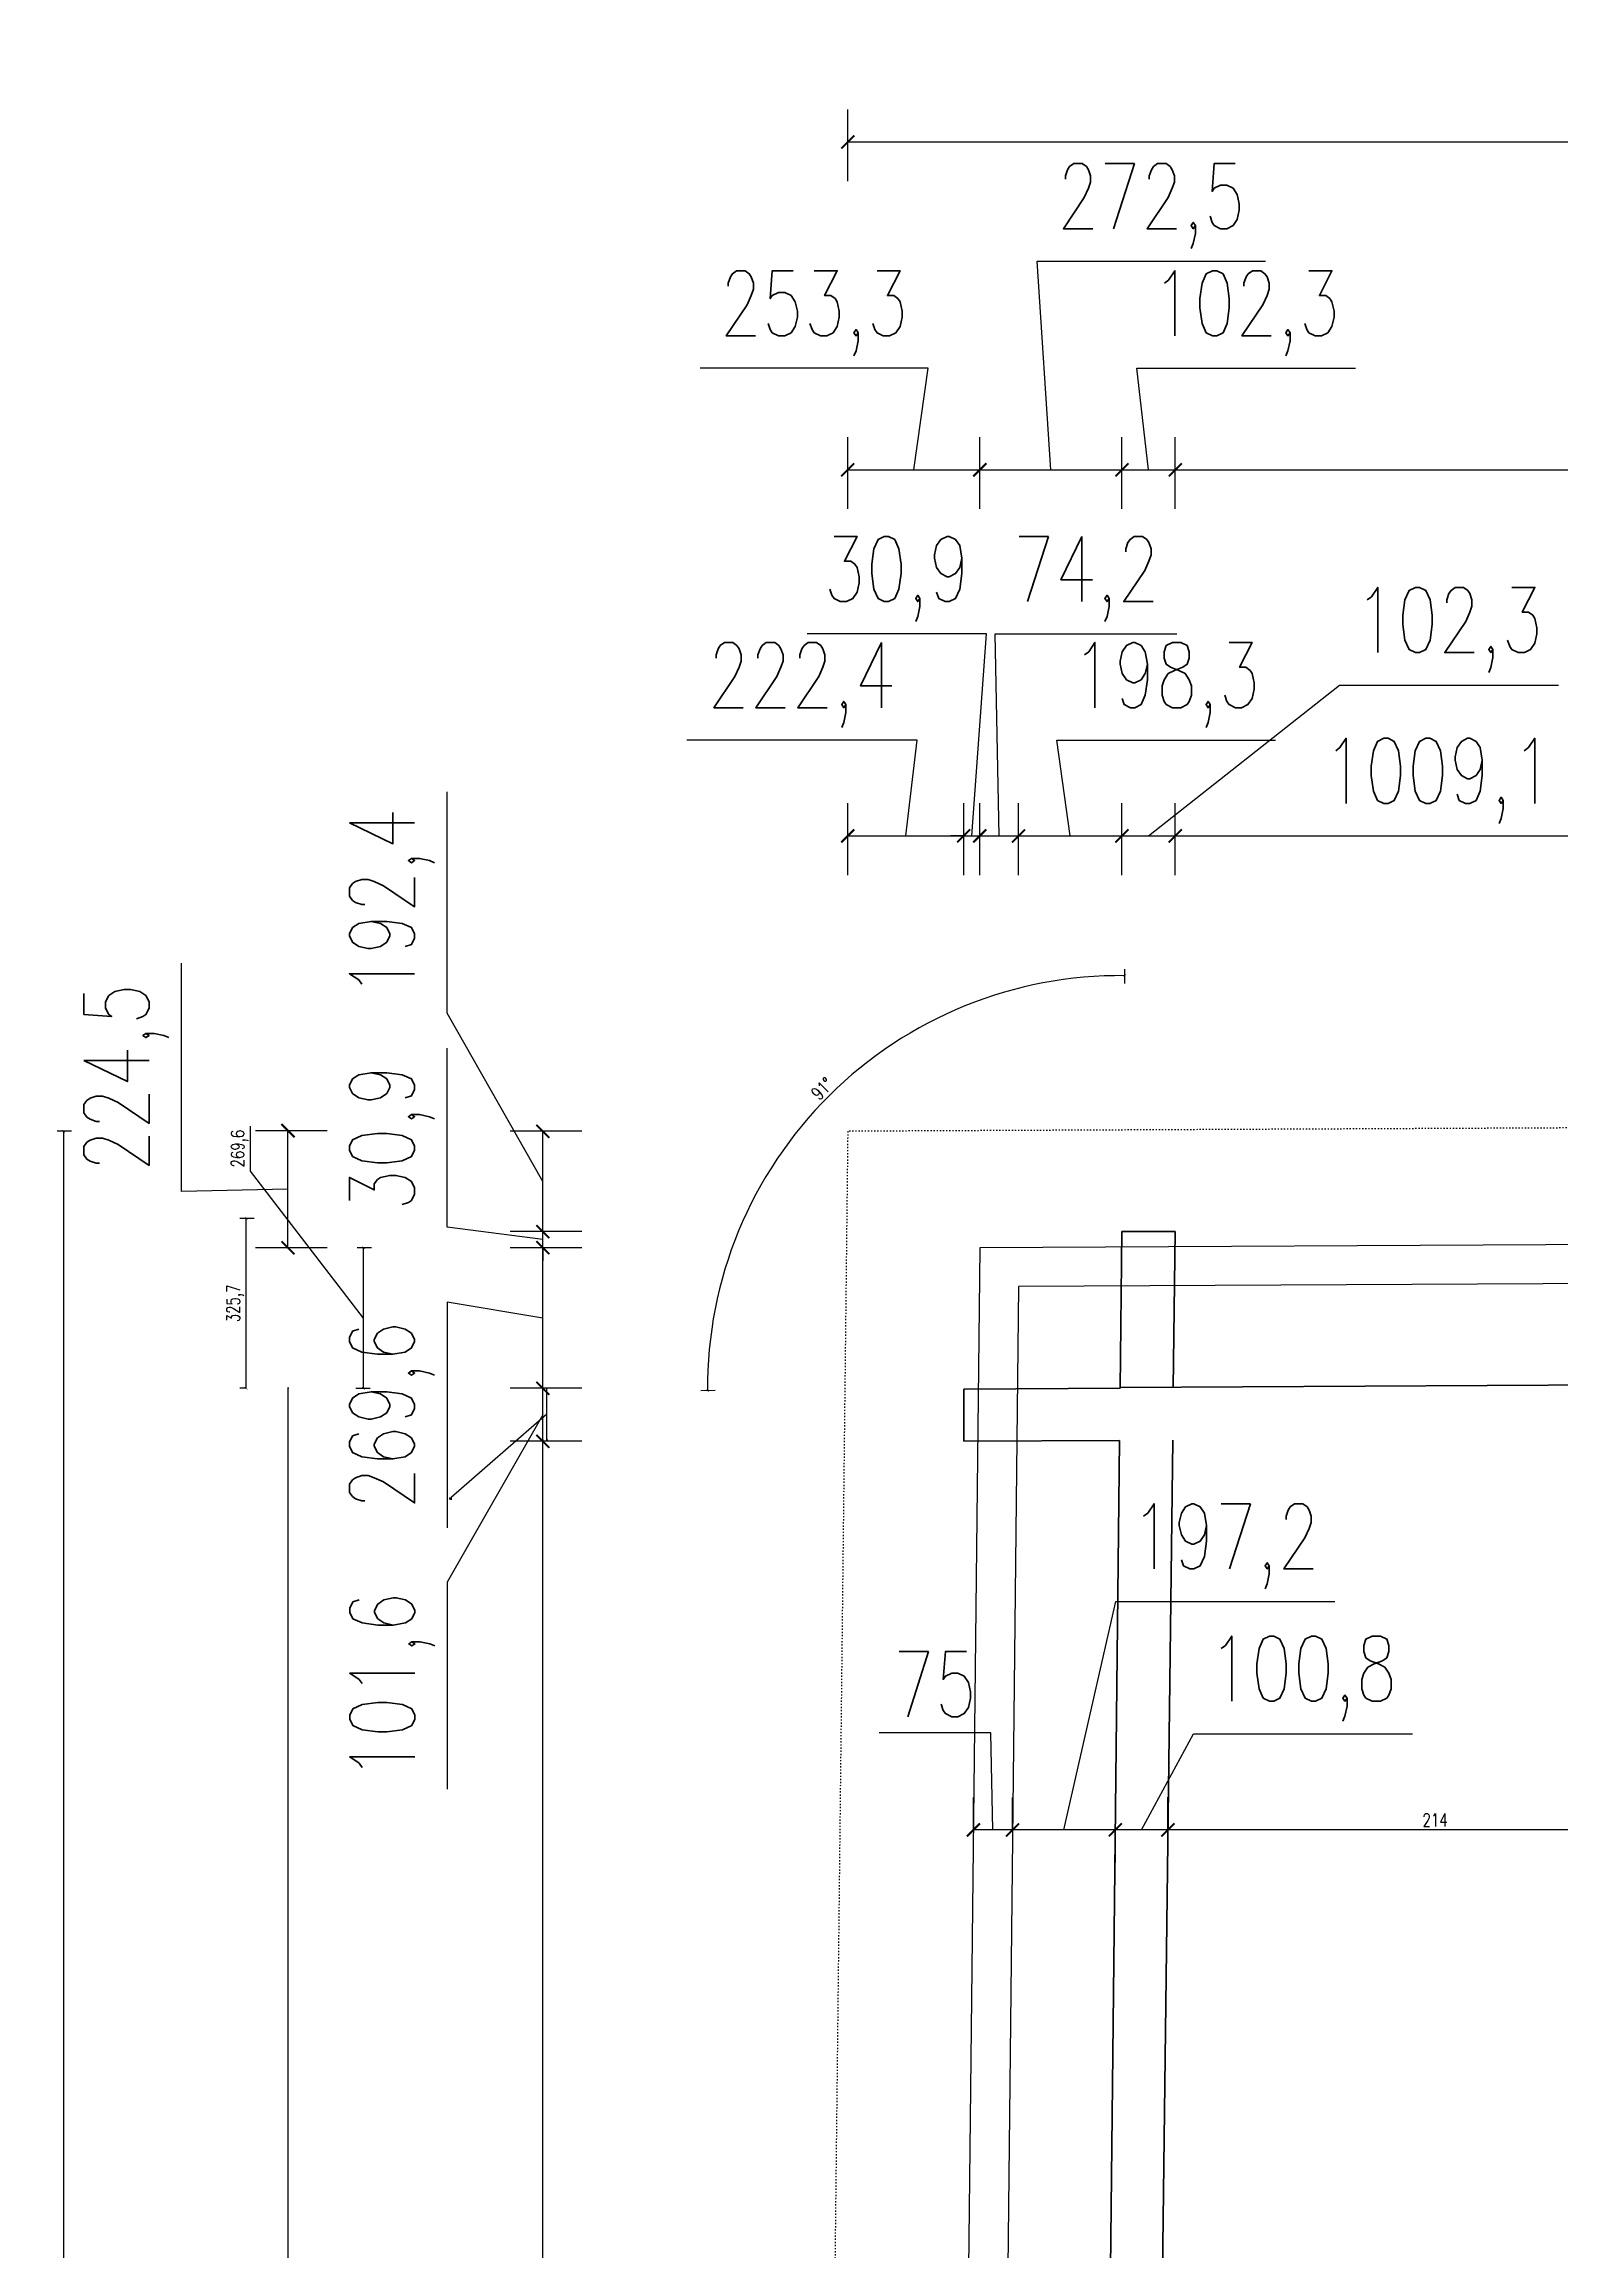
# Model space of a CAD drawing. Header units: millimetres. Extents: x -324080 to 120693, y -32448 to 53734.
# Drawn here: x -195125 to -192215, y -1411 to 2823 of the extents above; entities that cross this region are included whole.
import ezdxf

# ---------------------------------------------------------------- set-up
doc = ezdxf.new("R2010")
doc.units = ezdxf.units.MM
doc.linetypes.add('ACAD_ISO03W100', pattern=[30, 12, -18])
doc.layers.add('przerywana', color=7, linetype='ACAD_ISO03W100')
doc.layers.add('wymiary', color=253, linetype='Continuous', lineweight=5)
doc.layers.add('ściany', color=5, linetype='Continuous', lineweight=50)
doc.styles.add('Opisowy', font='simplex.shx', dxfattribs={"width": 0.75, "height": 2.5})
doc.dimstyles.new('Opisowy', dxfattribs={"dimscale": 0, "dimtxt": 2.5, "dimasz": 0.5, "dimexe": 1.25, "dimexo": 0.625, "dimtad": 1, "dimdec": 1, "dimtxsty": 'Opisowy', "dimblk": 'ARCHTICK', "dimcen": 1, "dimadec": 0, "dimazin": 0, "dimtfac": 1, "dimtdec": 1, "dimtmove": 0, "dimatfit": 3, "dimfxl": 1.5, "dimfxlon": 1, "dimarcsym": 0})

# ---------------------------------------------------------------- blocks, each defined once
blk = doc.blocks.new('_ArchTick')
at = {"color": 0, "linetype": 'ByBlock', "const_width": 0.15}
blk.add_lwpolyline([(-0.5, -0.5), (0.5, 0.5)], dxfattribs=at)
blk = doc.blocks.new('*D1106')
at = {"layer": 'Defpoints', "color": 0}
for p in [(-194169, 146), (-193361.8, 146), (-193691.5, -4283)]:
    blk.add_point(p, dxfattribs=at)
at = {"layer": 'wymiary', "color": 0, "lineweight": -2}
for p, q in [((-194167.5, 146), (-194170.2, 146)), ((-194169, -4283), (-194169, 146)), ((-194167.5, -4283), (-194170.2, -4283))]:
    blk.add_line(p, q, dxfattribs=at)
at = {"layer": 'wymiary', "color": 0, "lineweight": -2, "xscale": 0.5, "yscale": 0.5, "zscale": 0.5}
for p, rotation in [((-194169, 146), 90), ((-194169, -4283), 270)]:
    blk.add_blockref('_ArchTick', p, dxfattribs=dict(at, rotation=rotation))
at = {"layer": 'wymiary', "color": 0, "lineweight": 5, "insert": (-194170.8, -2068.5), "char_height": 2.5, "attachment_point": 5, "rotation": 90, "style": 'Opisowy'}
blk.add_mtext('4429', dxfattribs=at)
blk = doc.blocks.new('*D1108')
at = {"layer": 'Defpoints', "color": 0, "transparency": 16777216}
for p in [(-194161.1, 245.4), (-193337.9, 245.4), (-193237.1, 146)]:
    blk.add_point(p, dxfattribs=at)
at = {"layer": 'wymiary', "color": 0, "lineweight": -2, "transparency": 16777216}
for p, q in [((-194159.6, 245.4), (-194162.4, 245.4)), ((-194161.1, 146), (-194161.1, 245.4)), ((-194161.1, 195.7), (-194344.9, 36.1)), ((-194159.6, 146), (-194162.4, 146)), ((-194344.9, 36.1), (-194344.9, 31.8))]:
    blk.add_line(p, q, dxfattribs=at)
at = {"layer": 'wymiary', "color": 0, "lineweight": -2, "transparency": 16777216, "xscale": 0.5, "yscale": 0.5, "zscale": 0.5}
for p, rotation in [((-194161.1, 245.4), 90), ((-194161.1, 146), 270)]:
    blk.add_blockref('_ArchTick', p, dxfattribs=dict(at, rotation=rotation))
at = {"layer": 'wymiary', "color": 0, "lineweight": 5, "transparency": 16777216, "insert": (-194346.8, 34), "char_height": 2.5, "attachment_point": 5, "rotation": 90, "style": 'Opisowy'}
blk.add_mtext('20', dxfattribs=at)
blk = doc.blocks.new('*D1110')
at = {"layer": 'Defpoints', "color": 0}
for p in [(-194657.5, 245.4), (-193462.9, 245.4), (-193515.8, -4383.8)]:
    blk.add_point(p, dxfattribs=at)
at = {"layer": 'wymiary', "color": 0, "lineweight": -2}
for p, q in [((-194656, 245.4), (-194658.7, 245.4)), ((-194657.5, -4383.8), (-194657.5, 245.4)), ((-194656, -4383.8), (-194658.7, -4383.8))]:
    blk.add_line(p, q, dxfattribs=at)
at = {"layer": 'wymiary', "color": 0, "lineweight": -2, "xscale": 0.5, "yscale": 0.5, "zscale": 0.5}
for p, rotation in [((-194657.5, 245.4), 90), ((-194657.5, -4383.8), 270)]:
    blk.add_blockref('_ArchTick', p, dxfattribs=dict(at, rotation=rotation))
at = {"layer": 'wymiary', "color": 0, "lineweight": 5, "insert": (-194659.6, -2069.2), "char_height": 2.5, "attachment_point": 5, "rotation": 90, "style": 'Opisowy'}
blk.add_mtext('4629,2', dxfattribs=at)
blk = doc.blocks.new('*D1127')
at = {"layer": 'Defpoints', "color": 0}
for p in [(-192970.2, -601.6), (-192970.2, -601.6), (-191945.4, -601.6)]:
    blk.add_point(p, dxfattribs=at)
at = {"layer": 'wymiary', "color": 0, "lineweight": -2}
for p, q in [((-192970.2, -601.6), (-192970.2, -589.1)), ((-191945.4, -601.6), (-191945.4, -589.1)), ((-191945.4, -601.6), (-192970.2, -601.6))]:
    blk.add_line(p, q, dxfattribs=at)
at = {"layer": 'wymiary', "color": 0, "lineweight": -2, "xscale": 5, "yscale": 5, "zscale": 5, "rotation": 180}
blk.add_blockref('_ArchTick', (-192970.2, -601.6), dxfattribs=at)
at = {"layer": 'wymiary', "color": 0, "lineweight": -2, "xscale": 5, "yscale": 5, "zscale": 5}
blk.add_blockref('_ArchTick', (-191945.4, -601.6), dxfattribs=at)
at = {"layer": 'wymiary', "color": 0, "lineweight": 5, "insert": (-192457.8, -582.8), "char_height": 25, "attachment_point": 5, "style": 'Opisowy'}
blk.add_mtext('214', dxfattribs=at)
blk = doc.blocks.new('*D1225')
at = {"layer": 'Defpoints', "color": 0}
for p in [(-194512.9, 515), (-193234.3, 515), (-194657.5, 245.4)]:
    blk.add_point(p, dxfattribs=at)
at = {"layer": 'wymiary', "color": 0, "lineweight": -2}
for p, q in [((-194729.4, 661.9), (-194729.4, 748.5)), ((-194512.9, 380.2), (-194729.4, 661.9)), ((-194497.9, 515), (-194525.4, 515)), ((-194512.9, 245.4), (-194512.9, 515)), ((-194527.9, 245.4), (-194500.4, 245.4))]:
    blk.add_line(p, q, dxfattribs=at)
at = {"layer": 'wymiary', "color": 0, "lineweight": -2, "xscale": 5, "yscale": 5, "zscale": 5}
for p, rotation in [((-194512.9, 515), 90), ((-194512.9, 245.4), 270)]:
    blk.add_blockref('_ArchTick', p, dxfattribs=dict(at, rotation=rotation))
at = {"layer": 'wymiary', "color": 0, "lineweight": 5, "insert": (-194750.6, 705.2), "char_height": 25, "attachment_point": 5, "rotation": 90, "style": 'Opisowy'}
blk.add_mtext('269,6', dxfattribs=at)
blk = doc.blocks.new('*D1236')
at = {"layer": 'Defpoints', "color": 0, "transparency": 16777216}
for p in [(-193453.7, 933.1), (-193058.4, 546), (-193361.8, 243.7), (-193061.8, 245.4), (-193061.8, 245.4)]:
    blk.add_point(p, dxfattribs=at)
at = {"layer": 'wymiary', "color": 0, "lineweight": -2, "transparency": 16777216}
for p, q in [((-193052.9, 1021.9), (-193052.6, 1049.4)), ((-193838.3, 240.9), (-193865.8, 240.7))]:
    blk.add_line(p, q, dxfattribs=at)
blk.add_arc((-193061.8, 245.4), 791.5, 89.3452, 180.3359, dxfattribs=at)
at = {"layer": 'wymiary', "color": 0, "lineweight": -2, "transparency": 16777216, "xscale": 5, "yscale": 5, "zscale": 5}
for p, rotation in [((-193052.8, 1036.9), 359.3452064669647), ((-193853.3, 240.8), 270.3358772633375)]:
    blk.add_blockref('_ArchTick', p, dxfattribs=dict(at, rotation=rotation))
at = {"layer": 'wymiary', "color": 0, "transparency": 16777216, "insert": (-193633.1, 819.9), "char_height": 25, "attachment_point": 5, "rotation": 44.8405, "style": 'Opisowy'}
blk.add_mtext('91°', dxfattribs=at)
blk = doc.blocks.new('*D1238')
at = {"layer": 'Defpoints', "color": 0, "transparency": 16777216}
for p in [(-194737.9, 571.2), (-193659.1, 571.2), (-194737.9, 245.4)]:
    blk.add_point(p, dxfattribs=at)
at = {"layer": 'wymiary', "color": 0, "lineweight": -2, "transparency": 16777216}
for p, q in [((-194722.9, 571.2), (-194750.4, 571.2)), ((-194737.9, 245.4), (-194737.9, 571.2)), ((-194737.9, 245.4), (-194750.4, 245.4))]:
    blk.add_line(p, q, dxfattribs=at)
at = {"layer": 'wymiary', "color": 0, "lineweight": -2, "transparency": 16777216, "xscale": 5, "yscale": 5, "zscale": 5}
for p, rotation in [((-194737.9, 571.2), 90), ((-194737.9, 245.4), 270)]:
    blk.add_blockref('_ArchTick', p, dxfattribs=dict(at, rotation=rotation))
at = {"layer": 'wymiary', "color": 0, "lineweight": 5, "transparency": 16777216, "insert": (-194759.1, 408.3), "char_height": 25, "attachment_point": 5, "rotation": 90, "style": 'Opisowy'}
blk.add_mtext('325,7', dxfattribs=at)
blk = doc.blocks.new('*D1233')
at = {"layer": 'Defpoints', "color": 0}
for p in [(-195087.9, 738.4), (-193584.2, 738.4), (-193647.7, -4875.4)]:
    blk.add_point(p, dxfattribs=at)
at = {"layer": 'wymiary', "color": 0, "lineweight": -2}
for p, q in [((-195072.9, 738.4), (-195100.4, 738.4)), ((-195087.9, -4875.4), (-195087.9, 738.4)), ((-195072.9, -4875.4), (-195100.4, -4875.4))]:
    blk.add_line(p, q, dxfattribs=at)
at = {"layer": 'wymiary', "color": 0, "lineweight": -2, "xscale": 5, "yscale": 5, "zscale": 5}
for p, rotation in [((-195087.9, 738.4), 90), ((-195087.9, -4875.4), 270)]:
    blk.add_blockref('_ArchTick', p, dxfattribs=dict(at, rotation=rotation))
at = {"layer": 'wymiary', "color": 0, "insert": (-195109.1, -2068.5), "char_height": 25, "attachment_point": 5, "rotation": 90, "style": 'Opisowy'}
blk.add_mtext('5613,8', dxfattribs=at)
blk = doc.blocks.new('*D1809')
at = {"layer": 'Defpoints', "color": 0, "transparency": 16777216}
for p in [(-194169, 245.4), (-193361.8, 245.4), (-193361.8, 143.9)]:
    blk.add_point(p, dxfattribs=at)
at = {"layer": 'wymiary', "color": 0, "lineweight": -2, "transparency": 16777216}
for p, q in [((-194094, 245.4), (-194231.5, 245.4)), ((-194169, 143.9), (-194169, 245.4)), ((-194169, 194.7), (-194352.2, -126.4)), ((-194094, 143.9), (-194231.5, 143.9)), ((-194352.2, -126.4), (-194352.2, -523.7))]:
    blk.add_line(p, q, dxfattribs=at)
at = {"layer": 'wymiary', "color": 0, "lineweight": -2, "transparency": 16777216, "xscale": 25, "yscale": 25, "zscale": 25}
for p, rotation in [((-194169, 245.4), 90), ((-194169, 143.9), 270)]:
    blk.add_blockref('_ArchTick', p, dxfattribs=dict(at, rotation=rotation))
at = {"layer": 'wymiary', "color": 0, "transparency": 16777216, "insert": (-194457.8, -325.1), "char_height": 125, "attachment_point": 5, "rotation": 90, "style": 'Opisowy'}
blk.add_mtext('101,6', dxfattribs=at)
blk = doc.blocks.new('*D1810')
at = {"layer": 'Defpoints', "color": 0, "transparency": 16777216}
for p in [(-194169, 515), (-193334.3, 515), (-193361.8, 245.4)]:
    blk.add_point(p, dxfattribs=at)
at = {"layer": 'wymiary', "color": 0, "lineweight": -2, "transparency": 16777216}
for p, q in [((-194094, 515), (-194231.5, 515)), ((-194169, 245.4), (-194169, 515)), ((-194169, 380.2), (-194352.7, 410.9)), ((-194352.7, 410.9), (-194352.7, -22.1)), ((-194094, 245.4), (-194231.5, 245.4))]:
    blk.add_line(p, q, dxfattribs=at)
at = {"layer": 'wymiary', "color": 0, "lineweight": -2, "transparency": 16777216, "xscale": 25, "yscale": 25, "zscale": 25}
for p, rotation in [((-194169, 515), 90), ((-194169, 245.4), 270)]:
    blk.add_blockref('_ArchTick', p, dxfattribs=dict(at, rotation=rotation))
at = {"layer": 'wymiary', "color": 0, "transparency": 16777216, "insert": (-194458.4, 194.4), "char_height": 125, "attachment_point": 5, "rotation": 90, "style": 'Opisowy'}
blk.add_mtext('269,6', dxfattribs=at)
blk = doc.blocks.new('*D1811')
at = {"layer": 'Defpoints', "color": 0, "transparency": 16777216}
for p in [(-194169, 546), (-193334.3, 515), (-193058.4, 546)]:
    blk.add_point(p, dxfattribs=at)
at = {"layer": 'wymiary', "color": 0, "lineweight": -2, "transparency": 16777216}
for p, q in [((-194352.7, 554.4), (-194352.7, 898.1)), ((-194169, 530.5), (-194352.7, 554.4)), ((-194169, 546), (-194169, 571)), ((-194094, 546), (-194231.5, 546)), ((-194094, 515), (-194231.5, 515)), ((-194169, 515), (-194169, 546)), ((-194169, 515), (-194169, 546)), ((-194169, 515), (-194169, 490))]:
    blk.add_line(p, q, dxfattribs=at)
at = {"layer": 'wymiary', "color": 0, "lineweight": -2, "transparency": 16777216, "xscale": 25, "yscale": 25, "zscale": 25}
for p, rotation in [((-194169, 546), 270), ((-194169, 515), 90)]:
    blk.add_blockref('_ArchTick', p, dxfattribs=dict(at, rotation=rotation))
at = {"layer": 'wymiary', "color": 0, "transparency": 16777216, "insert": (-194458.4, 726.2), "char_height": 125, "attachment_point": 5, "rotation": 90, "style": 'Opisowy'}
blk.add_mtext('30,9', dxfattribs=at)
blk = doc.blocks.new('*D1812')
at = {"layer": 'Defpoints', "color": 0, "transparency": 16777216}
for p in [(-194169, 738.4), (-193584.2, 738.4), (-193058.4, 546)]:
    blk.add_point(p, dxfattribs=at)
at = {"layer": 'wymiary', "color": 0, "lineweight": -2, "transparency": 16777216}
for p, q in [((-194352.7, 965.2), (-194352.7, 1389.3)), ((-194169, 642.2), (-194352.7, 965.2)), ((-194094, 738.4), (-194231.5, 738.4)), ((-194169, 546), (-194169, 738.4)), ((-194094, 546), (-194231.5, 546))]:
    blk.add_line(p, q, dxfattribs=at)
at = {"layer": 'wymiary', "color": 0, "lineweight": -2, "transparency": 16777216, "xscale": 25, "yscale": 25, "zscale": 25}
for p, rotation in [((-194169, 738.4), 90), ((-194169, 546), 270)]:
    blk.add_blockref('_ArchTick', p, dxfattribs=dict(at, rotation=rotation))
at = {"layer": 'wymiary', "color": 0, "transparency": 16777216, "insert": (-194458.4, 1177.2), "char_height": 125, "attachment_point": 5, "rotation": 90, "style": 'Opisowy'}
blk.add_mtext('192,4', dxfattribs=at)
blk = doc.blocks.new('*D1813')
at = {"layer": 'Defpoints', "color": 0, "transparency": 16777216}
for p in [(-194657.8, 739.5), (-193456.9, 739.5), (-193234.3, 515)]:
    blk.add_point(p, dxfattribs=at)
at = {"layer": 'wymiary', "color": 0, "lineweight": -2, "transparency": 16777216}
for p, q in [((-194862, 623), (-194862, 1060.5)), ((-194582.8, 739.5), (-194720.3, 739.5)), ((-194657.8, 515), (-194657.8, 739.5)), ((-194657.8, 627.3), (-194862, 623)), ((-194582.8, 515), (-194720.3, 515))]:
    blk.add_line(p, q, dxfattribs=at)
at = {"layer": 'wymiary', "color": 0, "lineweight": -2, "transparency": 16777216, "xscale": 25, "yscale": 25, "zscale": 25}
for p, rotation in [((-194657.8, 739.5), 90), ((-194657.8, 515), 270)]:
    blk.add_blockref('_ArchTick', p, dxfattribs=dict(at, rotation=rotation))
at = {"layer": 'wymiary', "color": 0, "transparency": 16777216, "insert": (-194967.7, 841.8), "char_height": 125, "attachment_point": 5, "rotation": 90, "style": 'Opisowy'}
blk.add_mtext('224,5', dxfattribs=at)
blk = doc.blocks.new('*D1877')
at = {"layer": 'Defpoints', "color": 0, "transparency": 16777216}
for p in [(-193361.8, 1304.9), (-193584.2, 738.4), (-193361.8, 243.7)]:
    blk.add_point(p, dxfattribs=at)
at = {"layer": 'wymiary', "color": 0, "lineweight": -2, "transparency": 16777216}
for p, q in [((-193451.2, 1488.7), (-193893.1, 1488.7)), ((-193473, 1304.9), (-193451.2, 1488.7)), ((-193584.2, 1229.9), (-193584.2, 1367.4)), ((-193361.8, 1229.9), (-193361.8, 1367.4)), ((-193584.2, 1304.9), (-193361.8, 1304.9))]:
    blk.add_line(p, q, dxfattribs=at)
at = {"layer": 'wymiary', "color": 0, "lineweight": -2, "transparency": 16777216, "xscale": 25, "yscale": 25, "zscale": 25, "rotation": 180}
blk.add_blockref('_ArchTick', (-193584.2, 1304.9), dxfattribs=at)
at = {"layer": 'wymiary', "color": 0, "lineweight": -2, "transparency": 16777216, "xscale": 25, "yscale": 25, "zscale": 25}
blk.add_blockref('_ArchTick', (-193361.8, 1304.9), dxfattribs=at)
at = {"layer": 'wymiary', "color": 0, "transparency": 16777216, "insert": (-193672.1, 1594.3), "char_height": 125, "attachment_point": 5, "style": 'Opisowy'}
blk.add_mtext('222,4', dxfattribs=at)
blk = doc.blocks.new('*D1878')
at = {"layer": 'Defpoints', "color": 0, "transparency": 16777216}
for p in [(-193330.9, 1304.9), (-193330.9, 515), (-193361.8, 243.7)]:
    blk.add_point(p, dxfattribs=at)
at = {"layer": 'wymiary', "color": 0, "lineweight": -2, "transparency": 16777216}
for p, q in [((-193318.1, 1692.2), (-193661.9, 1692.2)), ((-193346.4, 1304.9), (-193318.1, 1692.2)), ((-193361.8, 1229.9), (-193361.8, 1367.4)), ((-193330.9, 1229.9), (-193330.9, 1367.4)), ((-193361.8, 1304.9), (-193386.8, 1304.9)), ((-193361.8, 1304.9), (-193330.9, 1304.9)), ((-193361.8, 1304.9), (-193330.9, 1304.9)), ((-193330.9, 1304.9), (-193305.9, 1304.9))]:
    blk.add_line(p, q, dxfattribs=at)
at = {"layer": 'wymiary', "color": 0, "lineweight": -2, "transparency": 16777216, "xscale": 25, "yscale": 25, "zscale": 25}
blk.add_blockref('_ArchTick', (-193361.8, 1304.9), dxfattribs=at)
at = {"layer": 'wymiary', "color": 0, "lineweight": -2, "transparency": 16777216, "xscale": 25, "yscale": 25, "zscale": 25, "rotation": 180}
blk.add_blockref('_ArchTick', (-193330.9, 1304.9), dxfattribs=at)
at = {"layer": 'wymiary', "color": 0, "transparency": 16777216, "insert": (-193490, 1797.9), "char_height": 125, "attachment_point": 5, "style": 'Opisowy'}
blk.add_mtext('30,9', dxfattribs=at)
blk = doc.blocks.new('*D1879')
at = {"layer": 'Defpoints', "color": 0, "transparency": 16777216}
for p in [(-193256.7, 1304.9), (-193330.9, 515), (-193256.7, 440.4)]:
    blk.add_point(p, dxfattribs=at)
at = {"layer": 'wymiary', "color": 0, "lineweight": -2, "transparency": 16777216}
for p, q in [((-193293.8, 1304.9), (-193301.2, 1692.2)), ((-193301.2, 1692.2), (-192953, 1692.2)), ((-193330.9, 1229.9), (-193330.9, 1367.4)), ((-193256.7, 1229.9), (-193256.7, 1367.4)), ((-193330.9, 1304.9), (-193256.7, 1304.9))]:
    blk.add_line(p, q, dxfattribs=at)
at = {"layer": 'wymiary', "color": 0, "lineweight": -2, "transparency": 16777216, "xscale": 25, "yscale": 25, "zscale": 25, "rotation": 180}
blk.add_blockref('_ArchTick', (-193330.9, 1304.9), dxfattribs=at)
at = {"layer": 'wymiary', "color": 0, "lineweight": -2, "transparency": 16777216, "xscale": 25, "yscale": 25, "zscale": 25}
blk.add_blockref('_ArchTick', (-193256.7, 1304.9), dxfattribs=at)
at = {"layer": 'wymiary', "color": 0, "transparency": 16777216, "insert": (-193127.1, 1797.9), "char_height": 125, "attachment_point": 5, "style": 'Opisowy'}
blk.add_mtext('74,2', dxfattribs=at)
blk = doc.blocks.new('*D1880')
at = {"layer": 'Defpoints', "color": 0, "transparency": 16777216}
for p in [(-193058.4, 1304.9), (-193058.4, 546), (-193256.7, 440.4)]:
    blk.add_point(p, dxfattribs=at)
at = {"layer": 'wymiary', "color": 0, "lineweight": -2, "transparency": 16777216}
for p, q in [((-193157.6, 1304.9), (-193183.2, 1488.7)), ((-193183.2, 1488.7), (-192763.5, 1488.7)), ((-193256.7, 1229.9), (-193256.7, 1367.4)), ((-193058.4, 1229.9), (-193058.4, 1367.4)), ((-193256.7, 1304.9), (-193058.4, 1304.9))]:
    blk.add_line(p, q, dxfattribs=at)
at = {"layer": 'wymiary', "color": 0, "lineweight": -2, "transparency": 16777216, "xscale": 25, "yscale": 25, "zscale": 25, "rotation": 180}
blk.add_blockref('_ArchTick', (-193256.7, 1304.9), dxfattribs=at)
at = {"layer": 'wymiary', "color": 0, "lineweight": -2, "transparency": 16777216, "xscale": 25, "yscale": 25, "zscale": 25}
blk.add_blockref('_ArchTick', (-193058.4, 1304.9), dxfattribs=at)
at = {"layer": 'wymiary', "color": 0, "transparency": 16777216, "insert": (-192973.4, 1594.3), "char_height": 125, "attachment_point": 5, "style": 'Opisowy'}
blk.add_mtext('198,3', dxfattribs=at)
blk = doc.blocks.new('*D1881')
at = {"layer": 'Defpoints', "color": 0, "transparency": 16777216}
for p in [(-192956.1, 1304.9), (-193058.4, 546), (-192956.1, 546)]:
    blk.add_point(p, dxfattribs=at)
at = {"layer": 'wymiary', "color": 0, "lineweight": -2, "transparency": 16777216}
for p, q in [((-193007.2, 1304.9), (-192641, 1594.3)), ((-192641, 1594.3), (-192221.3, 1594.3)), ((-193058.4, 1229.9), (-193058.4, 1367.4)), ((-192956.1, 1229.9), (-192956.1, 1367.4)), ((-193058.4, 1304.9), (-192956.1, 1304.9))]:
    blk.add_line(p, q, dxfattribs=at)
at = {"layer": 'wymiary', "color": 0, "lineweight": -2, "transparency": 16777216, "xscale": 25, "yscale": 25, "zscale": 25, "rotation": 180}
blk.add_blockref('_ArchTick', (-193058.4, 1304.9), dxfattribs=at)
at = {"layer": 'wymiary', "color": 0, "lineweight": -2, "transparency": 16777216, "xscale": 25, "yscale": 25, "zscale": 25}
blk.add_blockref('_ArchTick', (-192956.1, 1304.9), dxfattribs=at)
at = {"layer": 'wymiary', "color": 0, "transparency": 16777216, "insert": (-192431.1, 1700), "char_height": 125, "attachment_point": 5, "style": 'Opisowy'}
blk.add_mtext('102,3', dxfattribs=at)
blk = doc.blocks.new('*D1882')
at = {"layer": 'Defpoints', "color": 0, "transparency": 16777216}
for p in [(-191947, 1304.9), (-191947, 576.7), (-192956.1, 546)]:
    blk.add_point(p, dxfattribs=at)
at = {"layer": 'wymiary', "color": 0, "lineweight": -2, "transparency": 16777216}
for p, q in [((-192956.1, 1229.9), (-192956.1, 1367.4)), ((-191947, 1229.9), (-191947, 1367.4)), ((-192956.1, 1304.9), (-191947, 1304.9))]:
    blk.add_line(p, q, dxfattribs=at)
at = {"layer": 'wymiary', "color": 0, "lineweight": -2, "transparency": 16777216, "xscale": 25, "yscale": 25, "zscale": 25, "rotation": 180}
blk.add_blockref('_ArchTick', (-192956.1, 1304.9), dxfattribs=at)
at = {"layer": 'wymiary', "color": 0, "lineweight": -2, "transparency": 16777216, "xscale": 25, "yscale": 25, "zscale": 25}
blk.add_blockref('_ArchTick', (-191947, 1304.9), dxfattribs=at)
at = {"layer": 'wymiary', "color": 0, "transparency": 16777216, "insert": (-192451.5, 1410.5), "char_height": 125, "attachment_point": 5, "style": 'Opisowy'}
blk.add_mtext('1009,1', dxfattribs=at)
blk = doc.blocks.new('*D1905')
at = {"layer": 'Defpoints', "color": 0, "transparency": 16777216}
for p in [(-193330.9, 2007), (-193584.2, 923.1), (-193330.9, 699.7)]:
    blk.add_point(p, dxfattribs=at)
at = {"layer": 'wymiary', "color": 0, "lineweight": -2, "transparency": 16777216}
for p, q in [((-193429.9, 2201.7), (-193867.4, 2201.7)), ((-193457.6, 2007), (-193429.9, 2201.7)), ((-193584.2, 1932), (-193584.2, 2069.5)), ((-193330.9, 1932), (-193330.9, 2069.5)), ((-193584.2, 2007), (-193330.9, 2007))]:
    blk.add_line(p, q, dxfattribs=at)
at = {"layer": 'wymiary', "color": 0, "lineweight": -2, "transparency": 16777216, "xscale": 25, "yscale": 25, "zscale": 25, "rotation": 180}
blk.add_blockref('_ArchTick', (-193584.2, 2007), dxfattribs=at)
at = {"layer": 'wymiary', "color": 0, "lineweight": -2, "transparency": 16777216, "xscale": 25, "yscale": 25, "zscale": 25}
blk.add_blockref('_ArchTick', (-193330.9, 2007), dxfattribs=at)
at = {"layer": 'wymiary', "color": 0, "transparency": 16777216, "insert": (-193648.6, 2307.4), "char_height": 125, "attachment_point": 5, "style": 'Opisowy'}
blk.add_mtext('253,3', dxfattribs=at)
blk = doc.blocks.new('*D1906')
at = {"layer": 'Defpoints', "color": 0, "transparency": 16777216}
for p in [(-193058.4, 2007), (-193058.4, 730.7), (-193330.9, 699.7)]:
    blk.add_point(p, dxfattribs=at)
at = {"layer": 'wymiary', "color": 0, "lineweight": -2, "transparency": 16777216}
for p, q in [((-193194.6, 2007), (-193220.6, 2407.4)), ((-193220.6, 2407.4), (-192783.1, 2407.4)), ((-193330.9, 1932), (-193330.9, 2069.5)), ((-193058.4, 1932), (-193058.4, 2069.5)), ((-193330.9, 2007), (-193058.4, 2007))]:
    blk.add_line(p, q, dxfattribs=at)
at = {"layer": 'wymiary', "color": 0, "lineweight": -2, "transparency": 16777216, "xscale": 25, "yscale": 25, "zscale": 25, "rotation": 180}
blk.add_blockref('_ArchTick', (-193330.9, 2007), dxfattribs=at)
at = {"layer": 'wymiary', "color": 0, "lineweight": -2, "transparency": 16777216, "xscale": 25, "yscale": 25, "zscale": 25}
blk.add_blockref('_ArchTick', (-193058.4, 2007), dxfattribs=at)
at = {"layer": 'wymiary', "color": 0, "transparency": 16777216, "insert": (-193001.9, 2513), "char_height": 125, "attachment_point": 5, "style": 'Opisowy'}
blk.add_mtext('272,5', dxfattribs=at)
blk = doc.blocks.new('*D1907')
at = {"layer": 'Defpoints', "color": 0, "transparency": 16777216}
for p in [(-192956.1, 2007), (-193058.4, 730.7), (-192956.1, 730.7)]:
    blk.add_point(p, dxfattribs=at)
at = {"layer": 'wymiary', "color": 0, "lineweight": -2, "transparency": 16777216}
for p, q in [((-193007.2, 2007), (-193030, 2201.7)), ((-193030, 2201.7), (-192610.4, 2201.7)), ((-193058.4, 1932), (-193058.4, 2069.5)), ((-192956.1, 1932), (-192956.1, 2069.5)), ((-193058.4, 2007), (-192956.1, 2007))]:
    blk.add_line(p, q, dxfattribs=at)
at = {"layer": 'wymiary', "color": 0, "lineweight": -2, "transparency": 16777216, "xscale": 25, "yscale": 25, "zscale": 25, "rotation": 180}
blk.add_blockref('_ArchTick', (-193058.4, 2007), dxfattribs=at)
at = {"layer": 'wymiary', "color": 0, "lineweight": -2, "transparency": 16777216, "xscale": 25, "yscale": 25, "zscale": 25}
blk.add_blockref('_ArchTick', (-192956.1, 2007), dxfattribs=at)
at = {"layer": 'wymiary', "color": 0, "transparency": 16777216, "insert": (-192820.2, 2307.4), "char_height": 125, "attachment_point": 5, "style": 'Opisowy'}
blk.add_mtext('102,3', dxfattribs=at)
blk = doc.blocks.new('*D1908')
at = {"layer": 'Defpoints', "color": 0, "transparency": 16777216}
for p in [(-183581.6, 2007), (-183581.6, 780.2), (-192956.1, 730.7)]:
    blk.add_point(p, dxfattribs=at)
at = {"layer": 'wymiary', "color": 0, "lineweight": -2, "transparency": 16777216}
for p, q in [((-192956.1, 1932), (-192956.1, 2069.5)), ((-183581.6, 1932), (-183581.6, 2069.5)), ((-192956.1, 2007), (-183581.6, 2007))]:
    blk.add_line(p, q, dxfattribs=at)
at = {"layer": 'wymiary', "color": 0, "lineweight": -2, "transparency": 16777216, "xscale": 25, "yscale": 25, "zscale": 25, "rotation": 180}
blk.add_blockref('_ArchTick', (-192956.1, 2007), dxfattribs=at)
at = {"layer": 'wymiary', "color": 0, "lineweight": -2, "transparency": 16777216, "xscale": 25, "yscale": 25, "zscale": 25}
blk.add_blockref('_ArchTick', (-183581.6, 2007), dxfattribs=at)
at = {"layer": 'wymiary', "color": 0, "transparency": 16777216, "insert": (-188268.8, 2112.7), "char_height": 125, "attachment_point": 5, "style": 'Opisowy'}
blk.add_mtext('9374,4', dxfattribs=at)
blk = doc.blocks.new('*D1912')
at = {"layer": 'Defpoints', "color": 0, "transparency": 16777216}
for p in [(-182947.3, 2635.8), (-182947.3, 1392.9), (-193584.2, 1343.9)]:
    blk.add_point(p, dxfattribs=at)
at = {"layer": 'wymiary', "color": 0, "lineweight": -2, "transparency": 16777216}
for p, q in [((-193584.2, 2560.8), (-193584.2, 2698.3)), ((-182947.3, 2560.8), (-182947.3, 2698.3)), ((-193584.2, 2635.8), (-182947.3, 2635.8))]:
    blk.add_line(p, q, dxfattribs=at)
at = {"layer": 'wymiary', "color": 0, "lineweight": -2, "transparency": 16777216, "xscale": 25, "yscale": 25, "zscale": 25, "rotation": 180}
blk.add_blockref('_ArchTick', (-193584.2, 2635.8), dxfattribs=at)
at = {"layer": 'wymiary', "color": 0, "lineweight": -2, "transparency": 16777216, "xscale": 25, "yscale": 25, "zscale": 25}
blk.add_blockref('_ArchTick', (-182947.3, 2635.8), dxfattribs=at)
at = {"layer": 'wymiary', "color": 0, "transparency": 16777216, "insert": (-188265.8, 2741.4), "char_height": 125, "attachment_point": 5, "style": 'Opisowy'}
blk.add_mtext('10636,9', dxfattribs=at)
blk = doc.blocks.new('*D1964')
at = {"layer": 'Defpoints', "color": 0, "transparency": 16777216}
for p in [(-193071, -600.5), (-193071, -601.5), (-192970.2, -601.5)]:
    blk.add_point(p, dxfattribs=at)
at = {"layer": 'wymiary', "color": 0, "lineweight": -2, "transparency": 16777216}
for p, q in [((-193020.6, -601.5), (-192920.8, -417)), ((-192920.8, -417), (-192501.1, -417)), ((-192970.2, -601.5), (-192970.2, -539)), ((-193071, -601.5), (-193071, -664)), ((-192970.2, -601.5), (-193071, -601.5))]:
    blk.add_line(p, q, dxfattribs=at)
at = {"layer": 'wymiary', "color": 0, "lineweight": -2, "transparency": 16777216, "xscale": 25, "yscale": 25, "zscale": 25, "rotation": 180}
blk.add_blockref('_ArchTick', (-193071, -601.5), dxfattribs=at)
at = {"layer": 'wymiary', "color": 0, "lineweight": -2, "transparency": 16777216, "xscale": 25, "yscale": 25, "zscale": 25}
blk.add_blockref('_ArchTick', (-192970.2, -601.5), dxfattribs=at)
at = {"layer": 'wymiary', "color": 0, "transparency": 16777216, "insert": (-192711, -311.3), "char_height": 125, "attachment_point": 5, "style": 'Opisowy'}
blk.add_mtext('100,8', dxfattribs=at)
blk = doc.blocks.new('*D1965')
at = {"layer": 'Defpoints', "color": 0, "transparency": 16777216}
for p in [(-193268.2, -601.6), (-193268.2, -601.6), (-193071, -600.5)]:
    blk.add_point(p, dxfattribs=at)
at = {"layer": 'wymiary', "color": 0, "lineweight": -2, "transparency": 16777216}
for p, q in [((-193169.6, -601.6), (-193069.8, -163.3)), ((-193069.8, -163.3), (-192650.1, -163.3)), ((-193268.2, -601.6), (-193268.2, -539.1)), ((-193071, -601.6), (-193268.2, -601.6)), ((-193071, -601.6), (-193071, -664.1))]:
    blk.add_line(p, q, dxfattribs=at)
at = {"layer": 'wymiary', "color": 0, "lineweight": -2, "transparency": 16777216, "xscale": 25, "yscale": 25, "zscale": 25, "rotation": 180}
blk.add_blockref('_ArchTick', (-193268.2, -601.6), dxfattribs=at)
at = {"layer": 'wymiary', "color": 0, "lineweight": -2, "transparency": 16777216, "xscale": 25, "yscale": 25, "zscale": 25}
blk.add_blockref('_ArchTick', (-193071, -601.6), dxfattribs=at)
at = {"layer": 'wymiary', "color": 0, "transparency": 16777216, "insert": (-192860, -57.7), "char_height": 125, "attachment_point": 5, "style": 'Opisowy'}
blk.add_mtext('197,2', dxfattribs=at)
blk = doc.blocks.new('*D1966')
at = {"layer": 'Defpoints', "color": 0, "transparency": 16777216}
for p in [(-193343.2, -601.6), (-193343.2, -601.6), (-193268.2, -601.6)]:
    blk.add_point(p, dxfattribs=at)
at = {"layer": 'wymiary', "color": 0, "lineweight": -2, "transparency": 16777216}
for p, q in [((-193309.9, -415.6), (-193524.2, -415.6)), ((-193305.7, -601.6), (-193309.9, -415.6)), ((-193343.2, -601.6), (-193343.2, -539.1)), ((-193268.2, -601.6), (-193268.2, -539.1)), ((-193268.2, -601.6), (-193343.2, -601.6))]:
    blk.add_line(p, q, dxfattribs=at)
at = {"layer": 'wymiary', "color": 0, "lineweight": -2, "transparency": 16777216, "xscale": 25, "yscale": 25, "zscale": 25, "rotation": 180}
blk.add_blockref('_ArchTick', (-193343.2, -601.6), dxfattribs=at)
at = {"layer": 'wymiary', "color": 0, "lineweight": -2, "transparency": 16777216, "xscale": 25, "yscale": 25, "zscale": 25}
blk.add_blockref('_ArchTick', (-193268.2, -601.6), dxfattribs=at)
at = {"layer": 'wymiary', "color": 0, "transparency": 16777216, "insert": (-193417, -321.9), "char_height": 125, "attachment_point": 5, "style": 'Opisowy'}
blk.add_mtext('75', dxfattribs=at)

msp = doc.modelspace()

# ---------------------------------------------------------------- linework, layer by layer
at = {"lineweight": 25}
for p, q in [((-183215.32, 565.98), (-193330.91, 515.03)), ((-193330.91, 515.03), (-193387.58, -4653.42)), ((-183289.97, 490.64), (-193256.73, 440.43)), ((-193256.73, 440.43), (-193311.76, -4578.56))]:
    msp.add_line(p, q, dxfattribs=at)
at = {"layer": 'przerywana', "ltscale": 0.2}
for p, q in [((-182947.31, 787.41), (-193584.21, 738.38)), ((-193584.21, 738.38), (-193647.72, -4875.38))]:
    msp.add_line(p, q, dxfattribs=at)
at = {"layer": 'ściany', "lineweight": 40}
for p, q in [((-193058.38, 545.96), (-193061.82, 245.45)), ((-192959.75, 246.05), (-192956.07, 545.96)), ((-183492.01, 298.44), (-193061.8, 247.21)), ((-193061.82, 245.45), (-193361.81, 243.69)), ((-193062.96, 145.46), (-193361.81, 143.89)), ((-193062.96, 145.46), (-193110.43, -4283.52)), ((-193015.38, -4283.68), (-192960.98, 145.99))]:
    msp.add_line(p, q, dxfattribs=at)
at = {"layer": 'ściany'}
for p, q in [((-193058.38, 545.96), (-192956.07, 545.96)), ((-193361.81, 243.69), (-193361.81, 143.89))]:
    msp.add_line(p, q, dxfattribs=at)

# ---------------------------------------------------------------- dimensions: what is measured, and where the dimension line sits
at = {"layer": 'wymiary'}
for base, p1, p2, picture, middle in [((-182947.31, 2635.76), (-193584.21, 1343.87), (-182947.31, 1392.89), '*D1912', (-188265.76, 2741.42)), ((-183581.63, 2007.05), (-192956.07, 730.66), (-183581.63, 780.24), '*D1908', (-188268.85, 2112.7)), ((-191946.98, 1304.87), (-192956.07, 545.96), (-191946.98, 576.68), '*D1882', (-192451.53, 1410.53))]:
    dim = msp.add_linear_dim(base=base, p1=p1, p2=p2, dimstyle='Opisowy', dxfattribs=at)
    dim.commit()
    dim.dimension.update_dxf_attribs({"geometry": picture, "text_midpoint": middle})
for base, p1, p2, picture, middle in [((-193058.38, 2007.05), (-193330.91, 699.73), (-193058.38, 730.66), '*D1906', (-193189.38, 2407.39)), ((-193330.91, 2007.05), (-193584.21, 923.08), (-193330.91, 699.73), '*D1905', (-193461.12, 2201.74)), ((-192956.07, 2007.05), (-193058.38, 730.66), (-192956.07, 730.66), '*D1907', (-192998.79, 2201.74)), ((-193330.91, 1304.87), (-193361.81, 243.69), (-193330.91, 515.03), '*D1878', (-193349.37, 1692.24)), ((-193256.73, 1304.87), (-193330.91, 515.03), (-193256.73, 440.43), '*D1879', (-193269.94, 1692.24)), ((-192956.07, 1304.87), (-193058.38, 545.96), (-192956.07, 545.96), '*D1881', (-192609.72, 1594.31)), ((-193361.81, 1304.87), (-193584.21, 738.38), (-193361.81, 243.69), '*D1877', (-193482.4, 1488.65)), ((-193058.3814, 1304.8709), (-193256.7281, 440.4345), (-193058.3814, 545.96), '*D1880', (-193151.922, 1488.6506)), ((-193268.15, -601.58), (-193070.95, -600.47), (-193268.15, -601.58), '*D1965', (-193038.53, -163.34)), ((-193343.15, -601.58), (-193268.15, -601.58), (-193343.15, -601.58), '*D1966', (-193341.12, -415.61)), ((-193070.95, -601.54), (-192970.16, -601.54), (-193070.95, -600.47), '*D1964', (-192889.53, -416.98))]:
    dim = msp.add_linear_dim(base=base, p1=p1, p2=p2, dimstyle='Opisowy', dxfattribs=at)
    dim.commit()
    dim.dimension.update_dxf_attribs({"geometry": picture, "text_midpoint": middle, "dimtype": 160})
for base, p1, p2, picture, middle in [((-194168.96, 738.38), (-193058.38, 545.96), (-193584.21, 738.38), '*D1812', (-194352.74, 996.41)), ((-194657.8, 739.54), (-193234.35, 515.01), (-193456.95, 739.54), '*D1813', (-194862.02, 654.28)), ((-194168.9646, 545.96), (-193334.3467, 515.0105), (-193058.3814, 545.96), '*D1811', (-194352.7444, 585.6192)), ((-194168.96, 515.01), (-193361.81, 245.45), (-193334.35, 515.01), '*D1810', (-194352.74, 379.67)), ((-194168.96, 245.45), (-193361.81, 143.89), (-193361.81, 245.45), '*D1809', (-194352.19, -157.64))]:
    dim = msp.add_linear_dim(base=base, p1=p1, p2=p2, angle=90, dimstyle='Opisowy', dxfattribs=at)
    dim.commit()
    dim.dimension.update_dxf_attribs({"geometry": picture, "text_midpoint": middle, "dimtype": 160})
dim = msp.add_angular_dim_2l(base=(-193453.66, 933.1), line1=((-193058.38, 545.96), (-193061.82, 245.45)), line2=((-193061.82, 245.45), (-193361.81, 243.69)), dimstyle='Opisowy', override={"dimscale": 0}, dxfattribs=at)
dim.commit()
dim.dimension.update_dxf_attribs({"geometry": '*D1236', "text_midpoint": (-193633.13, 819.95)})
dim = msp.add_linear_dim(base=(-195087.93, 738.38), p1=(-193647.72, -4875.38), p2=(-193584.21, 738.38), angle=90, dimstyle='Opisowy', dxfattribs=at)
dim.commit()
dim.dimension.update_dxf_attribs({"geometry": '*D1233', "text_midpoint": (-195109.06, -2068.5)})
at = {"layer": 'wymiary', "lineweight": 5}
dim = msp.add_linear_dim(base=(-194512.93, 515.01), p1=(-194657.47, 245.45), p2=(-193234.35, 515.01), angle=90, dimstyle='Opisowy', dxfattribs=at)
dim.commit()
dim.dimension.update_dxf_attribs({"geometry": '*D1225', "text_midpoint": (-194729.43, 668.12), "dimtype": 160})
for base, p1, p2, picture, middle in [((-194737.93, 571.18), (-194737.93, 245.45), (-193659.13, 571.18), '*D1238', (-194759.06, 408.31)), ((-194657.47, 245.45), (-193515.84, -4383.79), (-193462.94, 245.45), '*D1110', (-194659.58, -2069.17)), ((-194168.96, 145.99), (-193691.5, -4283.04), (-193361.81, 145.99), '*D1106', (-194170.84, -2068.52))]:
    dim = msp.add_linear_dim(base=base, p1=p1, p2=p2, angle=90, dimstyle='Opisowy', dxfattribs=at)
    dim.commit()
    dim.dimension.update_dxf_attribs({"geometry": picture, "text_midpoint": middle})
dim = msp.add_linear_dim(base=(-194161.15, 245.45), p1=(-193237.1, 145.99), p2=(-193337.94, 245.45), angle=90, text='20', dimstyle='Opisowy', dxfattribs=at)
dim.commit()
dim.dimension.update_dxf_attribs({"geometry": '*D1108', "text_midpoint": (-194344.93, 35.51), "dimtype": 160})
dim = msp.add_linear_dim(base=(-192970.16, -601.58), p1=(-191945.38, -601.58), p2=(-192970.16, -601.58), text='214', dimstyle='Opisowy', dxfattribs=at)
dim.commit()
dim.dimension.update_dxf_attribs({"geometry": '*D1127', "text_midpoint": (-192457.77, -582.83)})

doc.saveas('drawing.dxf')
